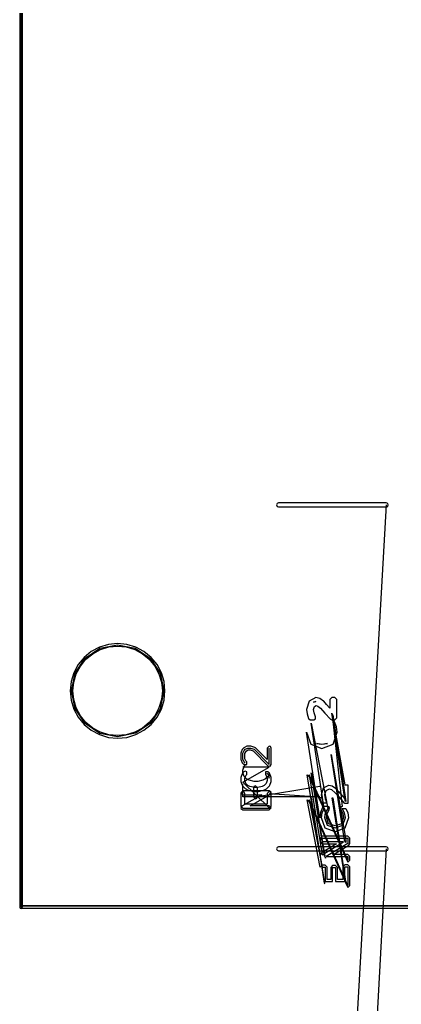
# Model space of a CAD drawing. Extents: x 0 to 334, y -361 to 120.
# Drawn here: x 0 to 14.42, y -3.63 to 33.6 of the extents above; entities that cross this region are included whole.
import ezdxf

# ---------------------------------------------------------------- set-up
doc = ezdxf.new("R2010")
doc.units = 0

msp = doc.modelspace()

# ---------------------------------------------------------------- linework, layer by layer
at = {"layer": 'Layer 1'}
for p, q in [((0, 88.7492), (0, 0.0492)), ((0.05, 0.0492), (0.05, 88.7492)), ((0.1, 0.0492), (0.1, 88.7492)), ((9.726967, 15.305233), (9.705, 15.2522)), ((9.78, 15.3272), (9.726967, 15.305233)), ((13.855, 15.3272), (9.78, 15.3272)), ((13.908033, 15.305233), (13.855, 15.3272)), ((13.93, 15.2522), (13.908033, 15.305233)), ((9.705, 15.2522), (9.726967, 15.199167)), ((9.726967, 15.199167), (9.78, 15.1772)), ((13.855, 15.2522), (9.78, -56.1799)), ((9.78, 15.1772), (13.855, 15.1772)), ((13.855, 15.1772), (13.908033, 15.199167)), ((13.908033, 15.199167), (13.93, 15.2522)), ((2.704747, 9.713093), (2.433283, 9.490309)), ((2.468637, 9.454963), (3.033591, 9.832453)), ((3.014458, 9.878637), (2.704747, 9.713093)), ((2.760305, 9.629947), (3.052727, 9.786249)), ((3.350514, 9.980579), (3.014458, 9.878637)), ((3.033591, 9.832453), (3.7, 9.96501)), ((3.052727, 9.786249), (3.370023, 9.8825)), ((3.7, 10.015), (3.350514, 9.980579)), ((3.370023, 9.8825), (3.7, 9.915)), ((4.049486, 9.980579), (3.7, 10.015)), ((3.7, 10.015), (3.7, 10.015)), ((3.7, 9.96501), (4.366409, 9.832453)), ((3.7, 9.915), (4.029977, 9.8825)), ((3.7, 9.915), (3.7, 9.915)), ((4.029977, 9.8825), (4.347273, 9.786249)), ((4.385542, 9.878637), (4.049486, 9.980579)), ((4.347273, 9.786249), (4.639695, 9.629947)), ((4.366409, 9.832453), (4.931363, 9.454963)), ((4.695253, 9.713093), (4.385542, 9.878637)), ((4.966717, 9.490309), (4.695253, 9.713093)), ((2.091147, 8.890009), (2.468637, 9.454963)), ((2.433283, 9.490309), (2.210499, 9.218845)), ((2.293647, 9.163288), (2.503995, 9.419598)), ((2.503995, 9.419598), (2.760305, 9.629947)), ((4.639695, 9.629947), (4.896005, 9.419598)), ((4.896005, 9.419598), (5.106353, 9.163288)), ((4.931363, 9.454963), (5.308853, 8.890009)), ((5.189502, 9.218845), (4.966717, 9.490309)), ((2.210499, 9.218845), (2.044955, 8.909135)), ((2.137344, 8.870866), (2.293647, 9.163288)), ((5.106353, 9.163288), (5.262656, 8.870866)), ((5.355046, 8.909135), (5.189502, 9.218845)), ((1.943014, 8.573079), (1.908593, 8.223593)), ((2.044955, 8.909135), (1.943014, 8.573079)), ((1.95859, 8.2236), (2.091147, 8.890009)), ((2.041093, 8.55357), (2.137344, 8.870866)), ((5.262656, 8.870866), (5.358907, 8.55357)), ((5.308853, 8.890009), (5.44141, 8.2236)), ((5.456987, 8.573079), (5.355046, 8.909135)), ((5.491408, 8.223593), (5.456987, 8.573079)), ((1.908593, 8.223593), (1.943014, 7.874107)), ((2.091147, 7.557191), (1.95859, 8.2236)), ((2.008593, 8.223593), (2.041093, 8.55357)), ((2.041093, 7.893616), (2.008593, 8.223593)), ((5.44141, 8.22359), (5.304558, 7.545758)), ((5.358907, 8.55357), (5.391407, 8.223593)), ((5.391407, 8.223593), (5.358907, 7.893616)), ((5.44141, 8.2236), (5.44141, 8.22359)), ((5.456987, 7.874107), (5.491408, 8.223593)), ((1.943014, 7.874107), (2.044955, 7.538051)), ((2.137344, 7.57632), (2.041093, 7.893616)), ((5.358907, 7.893616), (5.262656, 7.57632)), ((5.355046, 7.538051), (5.456987, 7.874107)), ((10.934686, 7.837788), (10.844394, 7.52022)), ((11.196738, 7.96987), (10.934686, 7.837788)), ((11.106127, 7.797876), (11.193383, 7.819862)), ((11.193383, 7.819862), (11.106127, 7.797876)), ((11.342778, 7.936838), (11.196738, 7.96987)), ((11.487763, 7.832054), (11.342778, 7.936838)), ((11.489372, 7.830529), (11.487763, 7.832054)), ((11.60166, 7.710259), (11.489372, 7.830529)), ((11.7983, 7.97577), (11.7233, 7.90077)), ((11.7233, 7.90077), (11.7233, 7.57596)), ((11.909, 7.97577), (11.7983, 7.97577)), ((11.984, 7.90077), (11.909, 7.97577)), ((11.984, 7.20162), (11.984, 7.90077)), ((2.044955, 7.538051), (2.210499, 7.228341)), ((2.468637, 6.992237), (2.091147, 7.557191)), ((2.293647, 7.283898), (2.137344, 7.57632)), ((5.304558, 7.545758), (4.931359, 6.992234)), ((5.262656, 7.57632), (5.106353, 7.283898)), ((5.189502, 7.228341), (5.355046, 7.538051)), ((10.844343, 7.52023), (10.862194, 7.361868)), ((10.844394, 7.52022), (10.844343, 7.52023)), ((11.105011, 7.523175), (11.137471, 7.636444)), ((11.12379, 7.394901), (11.105011, 7.523175)), ((11.106127, 7.797876), (11.106127, 7.797876)), ((11.137471, 7.636444), (11.137742, 7.636786)), ((11.137742, 7.636786), (11.205141, 7.670163)), ((11.205141, 7.670163), (11.264453, 7.65156)), ((11.264453, 7.65156), (11.264812, 7.651353)), ((11.264812, 7.651353), (11.368692, 7.564019)), ((11.368692, 7.564019), (11.369009, 7.563702)), ((11.369009, 7.563702), (11.534579, 7.38255)), ((11.601842, 7.710059), (11.60166, 7.710259)), ((11.7233, 7.57596), (11.601842, 7.710059)), ((2.210499, 7.228341), (2.433283, 6.956877)), ((2.503995, 7.027588), (2.293647, 7.283898)), ((5.106353, 7.283898), (4.896005, 7.027588)), ((4.966717, 6.956877), (5.189502, 7.228341)), ((10.862194, 7.361868), (10.913108, 7.183942)), ((10.913108, 7.183942), (10.983796, 7.134005)), ((10.983796, 7.134005), (11.1166, 7.134)), ((11.1166, 7.134), (11.18028, 7.169391)), ((11.183873, 7.242157), (11.12379, 7.394901)), ((11.18028, 7.169391), (11.183873, 7.242157)), ((11.534579, 7.38255), (11.53458, 7.382548)), ((11.53458, 7.382548), (11.742865, 7.151042)), ((11.742865, 7.151042), (11.79824, 7.126625)), ((11.79824, 7.126625), (11.909, 7.12662)), ((11.798249, 7.380843), (12.2914, 4.66835)), ((12.291453, 4.148408), (11.798249, 7.380843)), ((11.804638, 7.306129), (11.833926, 7.314888)), ((12.297858, 4.073699), (11.804638, 7.306129)), ((11.833926, 7.314888), (12.3271, 4.0442)), ((11.898379, 7.047712), (11.834056, 7.084143)), ((11.834056, 7.084143), (12.1899, 3.85171)), ((11.909, 7.12662), (11.984, 7.20162)), ((2.433283, 6.956877), (2.704747, 6.734093)), ((3.033591, 6.614747), (2.468637, 6.992237)), ((2.760305, 6.817239), (2.503995, 7.027588)), ((2.704747, 6.734093), (3.014458, 6.568549)), ((3.052727, 6.660937), (2.760305, 6.817239)), ((4.639695, 6.817239), (4.347273, 6.660937)), ((4.931359, 6.992234), (4.377833, 6.619038)), ((4.385542, 6.568549), (4.695253, 6.734093)), ((4.896005, 7.027588), (4.639695, 6.817239)), ((4.695253, 6.734093), (4.966717, 6.956877)), ((11.011791, 7.009143), (11.6436, 3.77671)), ((11.504935, 3.77671), (11.011791, 7.009143)), ((11.976809, 6.862633), (11.898379, 7.047712)), ((12.002806, 6.658831), (11.976809, 6.862633)), ((3.014458, 6.568549), (3.350514, 6.466607)), ((3.7, 6.48219), (3.033591, 6.614747)), ((3.370023, 6.564686), (3.052727, 6.660937)), ((3.350514, 6.466607), (3.7, 6.432186)), ((3.7, 6.532186), (3.370023, 6.564686)), ((4.377833, 6.619038), (3.7, 6.48219)), ((4.029977, 6.564686), (3.7, 6.532186)), ((3.7, 6.432186), (4.049486, 6.466607)), ((4.347273, 6.660937), (4.029977, 6.564686)), ((4.049486, 6.466607), (4.385542, 6.568549)), ((10.844343, 6.658831), (11.000093, 6.213659)), ((11.337552, 3.426398), (10.844343, 6.658831)), ((11.847767, 6.213722), (12.002806, 6.658831)), ((8.412921, 6.002284), (8.365301, 5.907046)), ((8.42697, 6.021775), (8.412921, 6.002284)), ((8.474589, 6.069394), (8.42697, 6.021775)), ((8.43238, 5.87351), (8.48, 5.968748)), ((8.494081, 6.083443), (8.474589, 6.069394)), ((8.48, 5.968748), (8.527619, 6.016367)), ((8.589319, 6.131062), (8.494081, 6.083443)), ((8.527619, 6.016367), (8.622857, 6.063986)), ((8.572046, 5.954723), (8.640562, 5.988981)), ((8.62286, 6.13898), (8.589319, 6.131062)), ((8.622857, 6.063986), (8.7181, 6.06398)), ((8.718095, 6.138981), (8.62286, 6.13898)), ((8.640562, 5.988981), (8.70593, 5.98898)), ((8.70593, 5.98898), (8.820444, 5.950809)), ((8.741812, 6.135132), (8.718095, 6.138981)), ((8.7181, 6.06398), (8.860957, 6.016361)), ((8.884669, 6.087513), (8.741812, 6.135132)), ((8.860957, 6.016361), (9.432385, 5.444933)), ((8.913985, 6.069395), (8.884669, 6.087513)), ((9.35738, 5.626), (8.913985, 6.069395)), ((9.43238, 6.13898), (9.35738, 6.06398)), ((9.35738, 6.06398), (9.35738, 5.626)), ((9.485413, 6.117013), (9.43238, 6.13898)), ((9.432385, 5.444933), (9.43238, 6.06398)), ((9.50738, 6.06398), (9.485413, 6.117013)), ((9.507386, 5.444933), (9.50738, 6.06398)), ((11.000093, 6.213659), (11.4239, 6.046193)), ((11.076929, 6.325217), (11.077015, 6.325133)), ((11.077099, 6.325049), (11.076929, 6.325217)), ((11.077015, 6.325133), (11.077099, 6.325049)), ((11.214552, 6.238174), (11.4239, 6.203281)), ((11.4239, 6.196193), (11.214552, 6.238174)), ((11.214552, 6.238174), (11.214552, 6.238174)), ((11.4239, 6.203281), (11.633011, 6.238213)), ((11.633011, 6.238213), (11.4239, 6.196193)), ((11.4239, 6.046193), (11.847644, 6.213591)), ((11.847644, 6.213591), (11.847767, 6.213722)), ((8.357383, 5.873504), (8.35738, 5.63541)), ((8.35738, 5.63541), (8.365298, 5.601868)), ((8.365301, 5.907046), (8.357383, 5.873504)), ((8.365298, 5.601868), (8.412918, 5.50663)), ((8.432383, 5.635409), (8.43238, 5.87351)), ((8.480003, 5.540171), (8.432383, 5.635409)), ((8.50738, 5.8558), (8.541639, 5.924316)), ((8.50738, 5.653115), (8.50738, 5.8558)), ((8.541639, 5.584599), (8.50738, 5.653115)), ((8.541639, 5.924316), (8.572046, 5.954723)), ((8.580652, 5.545586), (8.541639, 5.584599)), ((8.820444, 5.950809), (9.379353, 5.3919)), ((11.778113, 5.813148), (12.3271, 2.58071)), ((12.271287, 2.580711), (11.778113, 5.813148)), ((8.412918, 5.50663), (8.426967, 5.487139)), ((8.426967, 5.487139), (8.474586, 5.43952)), ((9.43238, 5.342558), (8.43238, 5.34256)), ((8.43238, 4.77113), (9.43238, 5.342558)), ((8.432768, 5.131843), (8.43277, 5.22708)), ((8.43277, 5.22708), (8.48039, 5.369937)), ((8.474586, 5.43952), (8.580652, 5.43952)), ((8.527622, 5.492552), (8.480003, 5.540171)), ((8.48039, 5.369937), (8.528009, 5.417556)), ((8.580652, 5.43952), (8.580652, 5.545586)), ((9.379353, 5.3919), (9.461083, 5.375653)), ((9.461083, 5.375653), (9.507386, 5.444933)), ((8.361229, 4.944841), (8.35738, 4.921123)), ((8.35738, 4.921123), (8.35738, 4.82589)), ((8.408849, 5.087698), (8.361229, 4.944841)), ((8.426967, 5.117013), (8.408849, 5.087698)), ((8.474586, 5.164632), (8.426967, 5.117013)), ((8.480388, 4.988986), (8.432768, 5.131843)), ((8.527234, 5.186598), (8.474586, 5.164632)), ((8.575626, 4.893748), (8.480388, 4.988986)), ((8.50738, 4.90896), (8.545552, 5.023474)), ((8.507385, 4.838054), (8.50738, 4.90896)), ((8.580652, 5.16464), (8.527234, 5.186606)), ((8.527234, 5.186606), (8.527234, 5.186598)), ((8.545552, 5.023474), (8.580652, 5.058574)), ((8.670864, 4.846129), (8.575626, 4.893748)), ((8.580652, 5.058574), (8.580652, 5.16464)), ((8.86134, 4.79851), (8.670864, 4.846129)), ((9.194675, 4.846126), (9.004199, 4.798507)), ((9.289913, 4.893745), (9.194675, 4.846126)), ((9.390175, 5.164639), (9.284109, 5.164639)), ((9.284109, 5.164639), (9.284109, 5.058573)), ((9.284109, 5.058573), (9.319209, 5.023473)), ((9.385151, 4.988983), (9.289913, 4.893745)), ((9.319209, 5.023473), (9.35738, 4.908959)), ((9.337142, 5.111599), (9.384761, 5.06398)), ((9.35738, 4.908959), (9.35738, 4.83806)), ((9.384761, 5.06398), (9.43238, 4.921123)), ((9.43277, 5.13184), (9.385151, 4.988983)), ((9.437794, 5.11702), (9.390175, 5.164639)), ((9.43238, 4.921123), (9.43277, 5.13184)), ((9.455912, 5.087704), (9.437794, 5.11702)), ((9.503531, 4.944847), (9.455912, 5.087704)), ((9.50738, 4.92113), (9.503531, 4.944847)), ((9.507381, 4.825883), (9.50738, 4.92113)), ((10.861921, 5.054773), (10.936921, 4.979773)), ((11.355064, 2.022935), (10.861921, 5.054773)), ((10.936921, 5.054773), (11.4301, 2.02293)), ((12.4021, 1.82233), (10.936921, 5.054773)), ((10.936921, 4.979773), (12.4021, 1.74733)), ((11.011921, 5.129773), (11.5051, 1.98048)), ((11.560913, 1.897329), (11.011921, 5.129773)), ((8.35738, 4.82589), (8.361229, 4.802172)), ((8.361229, 4.802172), (8.408849, 4.659315)), ((8.408849, 4.659315), (8.426967, 4.63)), ((8.426967, 4.63), (8.522205, 4.534762)), ((9.43277, 3.798509), (8.43238, 4.77113)), ((8.43238, 4.21994), (8.43238, 4.69613)), ((8.545557, 4.72354), (8.507385, 4.838054)), ((8.522205, 4.534762), (8.541697, 4.520713)), ((8.541697, 4.520713), (8.636935, 4.473094)), ((8.61967, 4.649427), (8.545557, 4.72354)), ((8.696658, 4.610933), (8.61967, 4.649427)), ((8.636935, 4.473094), (8.652286, 4.467415)), ((8.652286, 4.467415), (8.842762, 4.419796)), ((8.87019, 4.56755), (8.696658, 4.610933)), ((8.833571, 4.553273), (8.83357, 4.21994)), ((8.855538, 4.606306), (8.833571, 4.553273)), ((8.908571, 4.628273), (8.855538, 4.606306)), ((9.004199, 4.798507), (8.86134, 4.79851)), ((8.994576, 4.567556), (8.87019, 4.56755)), ((8.90857, 4.62827), (8.908571, 4.628273)), ((8.98357, 4.55327), (8.90857, 4.62827)), ((8.908571, 4.21994), (11.3375, 4.62113)), ((8.98357, 4.21994), (8.98357, 4.55327)), ((9.168108, 4.610939), (8.994576, 4.567556)), ((9.022, 4.419789), (9.212476, 4.467408)), ((9.245096, 4.649433), (9.168108, 4.610939)), ((9.212476, 4.467408), (9.227827, 4.473087)), ((9.227827, 4.473087), (9.323065, 4.520706)), ((9.319209, 4.723546), (9.245096, 4.649433)), ((9.35738, 4.83806), (9.319209, 4.723546)), ((9.323065, 4.520706), (9.342557, 4.534755)), ((9.342557, 4.534755), (9.437795, 4.629993)), ((9.437795, 4.629993), (9.455913, 4.659309)), ((9.455913, 4.659309), (9.503532, 4.802166)), ((9.503532, 4.802166), (9.507381, 4.825883)), ((11.412547, 4.287795), (11.488068, 4.56067)), ((11.488068, 4.56067), (11.689891, 4.662445)), ((11.698301, 4.512728), (11.571999, 4.450778)), ((11.689891, 4.662445), (11.803823, 4.636633)), ((11.795306, 4.483965), (11.698301, 4.512728)), ((11.915098, 4.384403), (11.795306, 4.483965)), ((11.803823, 4.636633), (11.930125, 4.544445)), ((11.930125, 4.544445), (12.0395, 4.427183)), ((12.2914, 4.66835), (12.4021, 4.66835)), ((12.4021, 4.66835), (12.4021, 3.96919)), ((8.379347, 4.395593), (8.35738, 4.34256)), ((8.35738, 4.34256), (8.35738, 3.86637)), ((8.43277, 4.444937), (8.35777, 4.369937)), ((8.35777, 4.369937), (8.43277, 4.294937)), ((8.43238, 4.41756), (8.379347, 4.395593)), ((9.15035, 4.29494), (8.395557, 3.86363)), ((8.485413, 4.395593), (8.43238, 4.41756)), ((8.43238, 4.41756), (8.43238, 4.41756)), ((11.3375, 4.21994), (8.43238, 4.21994)), ((9.432763, 4.444938), (8.43277, 4.444937)), ((8.43277, 4.294937), (9.15035, 4.29494)), ((8.50738, 4.34256), (8.485413, 4.395593)), ((8.50738, 3.94137), (8.50738, 4.34256)), ((8.71518, 3.87351), (9.469973, 4.30482)), ((8.83357, 4.21994), (8.90857, 4.14494)), ((8.842762, 4.419796), (8.860952, 4.417557)), ((8.860952, 4.417557), (9.00381, 4.41755)), ((8.90857, 4.14494), (8.961603, 4.166907)), ((8.961603, 4.166907), (8.98357, 4.21994)), ((9.00381, 4.41755), (9.022, 4.419789)), ((9.43238, 4.41756), (9.35738, 4.34256)), ((9.35738, 4.34256), (9.35738, 3.94137)), ((9.485413, 4.395593), (9.43238, 4.41756)), ((9.43238, 4.34256), (11.3375, 4.21994)), ((9.505229, 4.389183), (9.432763, 4.444938)), ((9.469973, 4.30482), (9.505229, 4.389183)), ((9.50738, 4.34256), (9.485413, 4.395593)), ((9.50738, 3.86637), (9.50738, 4.34256)), ((10.861921, 4.100448), (10.936921, 4.025448)), ((11.3551, 1.56421), (10.861921, 4.100448)), ((10.936921, 4.100448), (11.4301, 1.56421)), ((12.4021, 0.868008), (10.936921, 4.100448)), ((11.011921, 4.175448), (11.5051, 0.951017)), ((11.528429, 0.943008), (11.011921, 4.175448)), ((11.347706, 4.175448), (11.390697, 4.198806)), ((11.433687, 4.175448), (11.347706, 4.175448)), ((11.390697, 4.198806), (11.433687, 4.175448)), ((11.428823, 4.14472), (11.412547, 4.287795)), ((11.477, 3.97657), (11.428823, 4.14472)), ((11.571999, 4.450778), (11.523171, 4.29074)), ((11.523171, 4.29074), (11.544655, 4.142503)), ((11.544655, 4.142503), (11.60976, 3.976565)), ((11.810597, 4.175448), (11.833926, 4.183457)), ((12.3271, 0.943008), (11.810597, 4.175448)), ((11.833926, 4.183457), (12.3271, 0.943008)), ((12.083718, 4.200028), (11.915098, 4.384403)), ((12.0395, 4.427183), (12.291453, 4.148408)), ((12.2914, 3.96919), (12.083718, 4.200028)), ((8.35738, 3.86637), (8.43238, 3.79137)), ((8.395557, 3.86363), (8.360301, 3.779267)), ((8.360301, 3.779267), (8.432767, 3.723512)), ((8.43238, 3.79137), (9.43238, 3.79137)), ((8.432767, 3.723512), (9.43277, 3.72351)), ((9.35738, 3.94137), (8.50738, 3.94137)), ((9.43277, 3.87351), (8.71518, 3.87351)), ((9.43238, 3.79137), (9.50738, 3.86637)), ((9.50777, 3.79851), (9.43277, 3.87351)), ((9.43277, 3.72351), (9.50777, 3.79851)), ((10.936921, 4.025448), (12.4021, 0.793008)), ((11.440764, 3.815423), (11.363481, 3.631424)), ((11.435924, 3.612248), (11.504935, 3.77671)), ((11.505, 3.85171), (11.440764, 3.815423)), ((11.60976, 3.976565), (11.477, 3.97657)), ((11.643677, 3.85171), (11.505, 3.85171)), ((11.6436, 3.77671), (11.551152, 3.615935)), ((11.621848, 3.590677), (11.70161, 3.729078)), ((11.711482, 3.808742), (11.643677, 3.85171)), ((11.70161, 3.729078), (11.711482, 3.808742)), ((12.1899, 3.85171), (12.122095, 3.808742)), ((12.122095, 3.808742), (12.131967, 3.729078)), ((12.131967, 3.729078), (12.211729, 3.590677)), ((12.282271, 3.615935), (12.189823, 3.77671)), ((12.189823, 3.77671), (12.3272, 3.77671)), ((12.4021, 3.96919), (12.2914, 3.96919)), ((12.3246, 4.0442), (12.297858, 4.073699)), ((12.3271, 4.0442), (12.3246, 4.0442)), ((12.3272, 3.77671), (12.397513, 3.610773)), ((11.363481, 3.631424), (11.337552, 3.426398)), ((11.412487, 3.426398), (11.435924, 3.612248)), ((11.547904, 3.032573), (11.412487, 3.426398)), ((11.551152, 3.615935), (11.520553, 3.435248)), ((11.520553, 3.435248), (11.622766, 3.146148)), ((11.59563, 3.435248), (11.621778, 3.590482)), ((11.675373, 3.19968), (11.59563, 3.435248)), ((11.621778, 3.590482), (11.621848, 3.590677)), ((12.237947, 3.435248), (12.15877, 3.199596)), ((12.211308, 3.146148), (12.31287, 3.435248)), ((12.211729, 3.590677), (12.211799, 3.590482)), ((12.211799, 3.590482), (12.237947, 3.435248)), ((12.31287, 3.435248), (12.282271, 3.615935)), ((12.42095, 3.426398), (12.286185, 3.032573)), ((12.397513, 3.610773), (12.42095, 3.426398)), ((11.917044, 2.88876), (11.547904, 3.032573)), ((11.622766, 3.146148), (11.917037, 3.045848)), ((11.675543, 3.199512), (11.675373, 3.19968)), ((11.917114, 3.120848), (11.675543, 3.199512)), ((11.917037, 3.045848), (12.211308, 3.146148)), ((12.286185, 3.032573), (11.917044, 2.88876)), ((12.15877, 3.199596), (11.917114, 3.120848)), ((11.4301, 2.73071), (11.3551, 2.65571)), ((11.3551, 2.65571), (11.3551, 2.51116)), ((12.4021, 2.73071), (11.4301, 2.73071)), ((11.4301, 2.51116), (11.4301, 2.65571)), ((11.4301, 2.65571), (12.4021, 2.65571)), ((12.4771, 2.65571), (12.4021, 2.73071)), ((12.4021, 2.65571), (12.4021, 2.45511)), ((12.477136, 2.455105), (12.4771, 2.65571)), ((9.726967, 2.305233), (9.705, 2.2522)), ((9.705, 2.2522), (9.726967, 2.199167)), ((9.78, 2.3272), (9.726967, 2.305233)), ((13.855, 2.3272), (9.78, 2.3272)), ((13.855, 2.2522), (9.78, -72.5299)), ((11.3551, 2.51116), (11.4301, 2.43616)), ((11.9726, 2.43616), (11.391457, 2.087235)), ((12.243251, 2.511155), (11.4301, 2.51116)), ((11.4301, 2.02293), (12.243251, 2.511155)), ((11.4301, 2.43616), (11.9726, 2.43616)), ((12.4021, 2.45511), (11.588949, 1.966885)), ((11.8596, 2.04188), (12.440743, 2.390805)), ((12.315323, 2.490489), (12.271287, 2.580711)), ((12.3271, 2.49756), (12.315323, 2.490489)), ((12.3271, 2.58071), (12.3271, 2.49756)), ((12.440743, 2.390805), (12.477136, 2.455105)), ((13.908033, 2.305233), (13.855, 2.3272)), ((13.93, 2.2522), (13.908033, 2.305233)), ((13.908033, 2.199167), (13.93, 2.2522)), ((9.726967, 2.199167), (9.78, 2.1772)), ((9.78, 2.1772), (13.855, 2.1772)), ((11.391457, 2.087235), (11.355064, 2.022935)), ((11.5051, 1.98048), (11.516877, 1.987551)), ((11.516877, 1.987551), (11.560913, 1.897329)), ((11.588949, 1.966885), (12.4021, 1.96688)), ((12.4021, 2.04188), (11.8596, 2.04188)), ((12.4771, 1.96688), (12.4021, 2.04188)), ((12.4021, 1.96688), (12.4021, 1.82233)), ((12.4771, 1.82233), (12.4771, 1.96688)), ((13.855, 2.1772), (13.908033, 2.199167)), ((11.4301, 1.63921), (11.3551, 1.56421)), ((11.5408, 1.63921), (11.4301, 1.63921)), ((11.4301, 1.56421), (11.5408, 1.56421)), ((11.6158, 1.56421), (11.5408, 1.63921)), ((11.5408, 1.56421), (11.5408, 1.01698)), ((11.6158, 1.09198), (11.6158, 1.56421)), ((11.8285, 1.61635), (11.7535, 1.54135)), ((11.7535, 1.54135), (11.7535, 1.09198)), ((11.9392, 1.61635), (11.8285, 1.61635)), ((11.8285, 1.01698), (11.8285, 1.54135)), ((11.8285, 1.54135), (11.9392, 1.54135)), ((12.0142, 1.54135), (11.9392, 1.61635)), ((11.9392, 1.54135), (11.9392, 1.01698)), ((12.0142, 1.09198), (12.0142, 1.54135)), ((12.2914, 1.65248), (12.2164, 1.57748)), ((12.2164, 1.57748), (12.2164, 1.09198)), ((12.4021, 1.65248), (12.2914, 1.65248)), ((12.2914, 1.01698), (12.2914, 1.57748)), ((12.2914, 1.57748), (12.4021, 1.57748)), ((12.4021, 1.74733), (12.4771, 1.82233)), ((12.4771, 1.57748), (12.4021, 1.65248)), ((12.4021, 1.57748), (12.4021, 0.868008)), ((12.4771, 0.868008), (12.4771, 1.57748)), ((11.5051, 0.951017), (11.528429, 0.943008)), ((11.5408, 1.01698), (11.8285, 1.01698)), ((11.7535, 1.09198), (11.6158, 1.09198)), ((11.9392, 1.01698), (12.2914, 1.01698)), ((12.2164, 1.09198), (12.0142, 1.09198)), ((12.4021, 0.793008), (12.4771, 0.868008)), ((0.049976, 0.0992), (0, 0.049176)), ((0, 0.0492), (0.014645, 0.013845)), ((0, 0.049176), (0.014662, 0.013828)), ((0.014645, 0.013845), (0.05, -0.0008)), ((0.014662, 0.013828), (0.050024, -0.0008)), ((171.8, 0.182197), (0.049976, 0.0992)), ((0.05, -0.0008), (0.085355, 0.013845)), ((171.80002, 0.132197), (0.05002, 0.0492)), ((0.050024, -0.0008), (171.8, 0.082197)), ((0.085355, 0.013845), (0.1, 0.0492))]:
    msp.add_line(p, q, dxfattribs=at)

doc.saveas('drawing.dxf')
